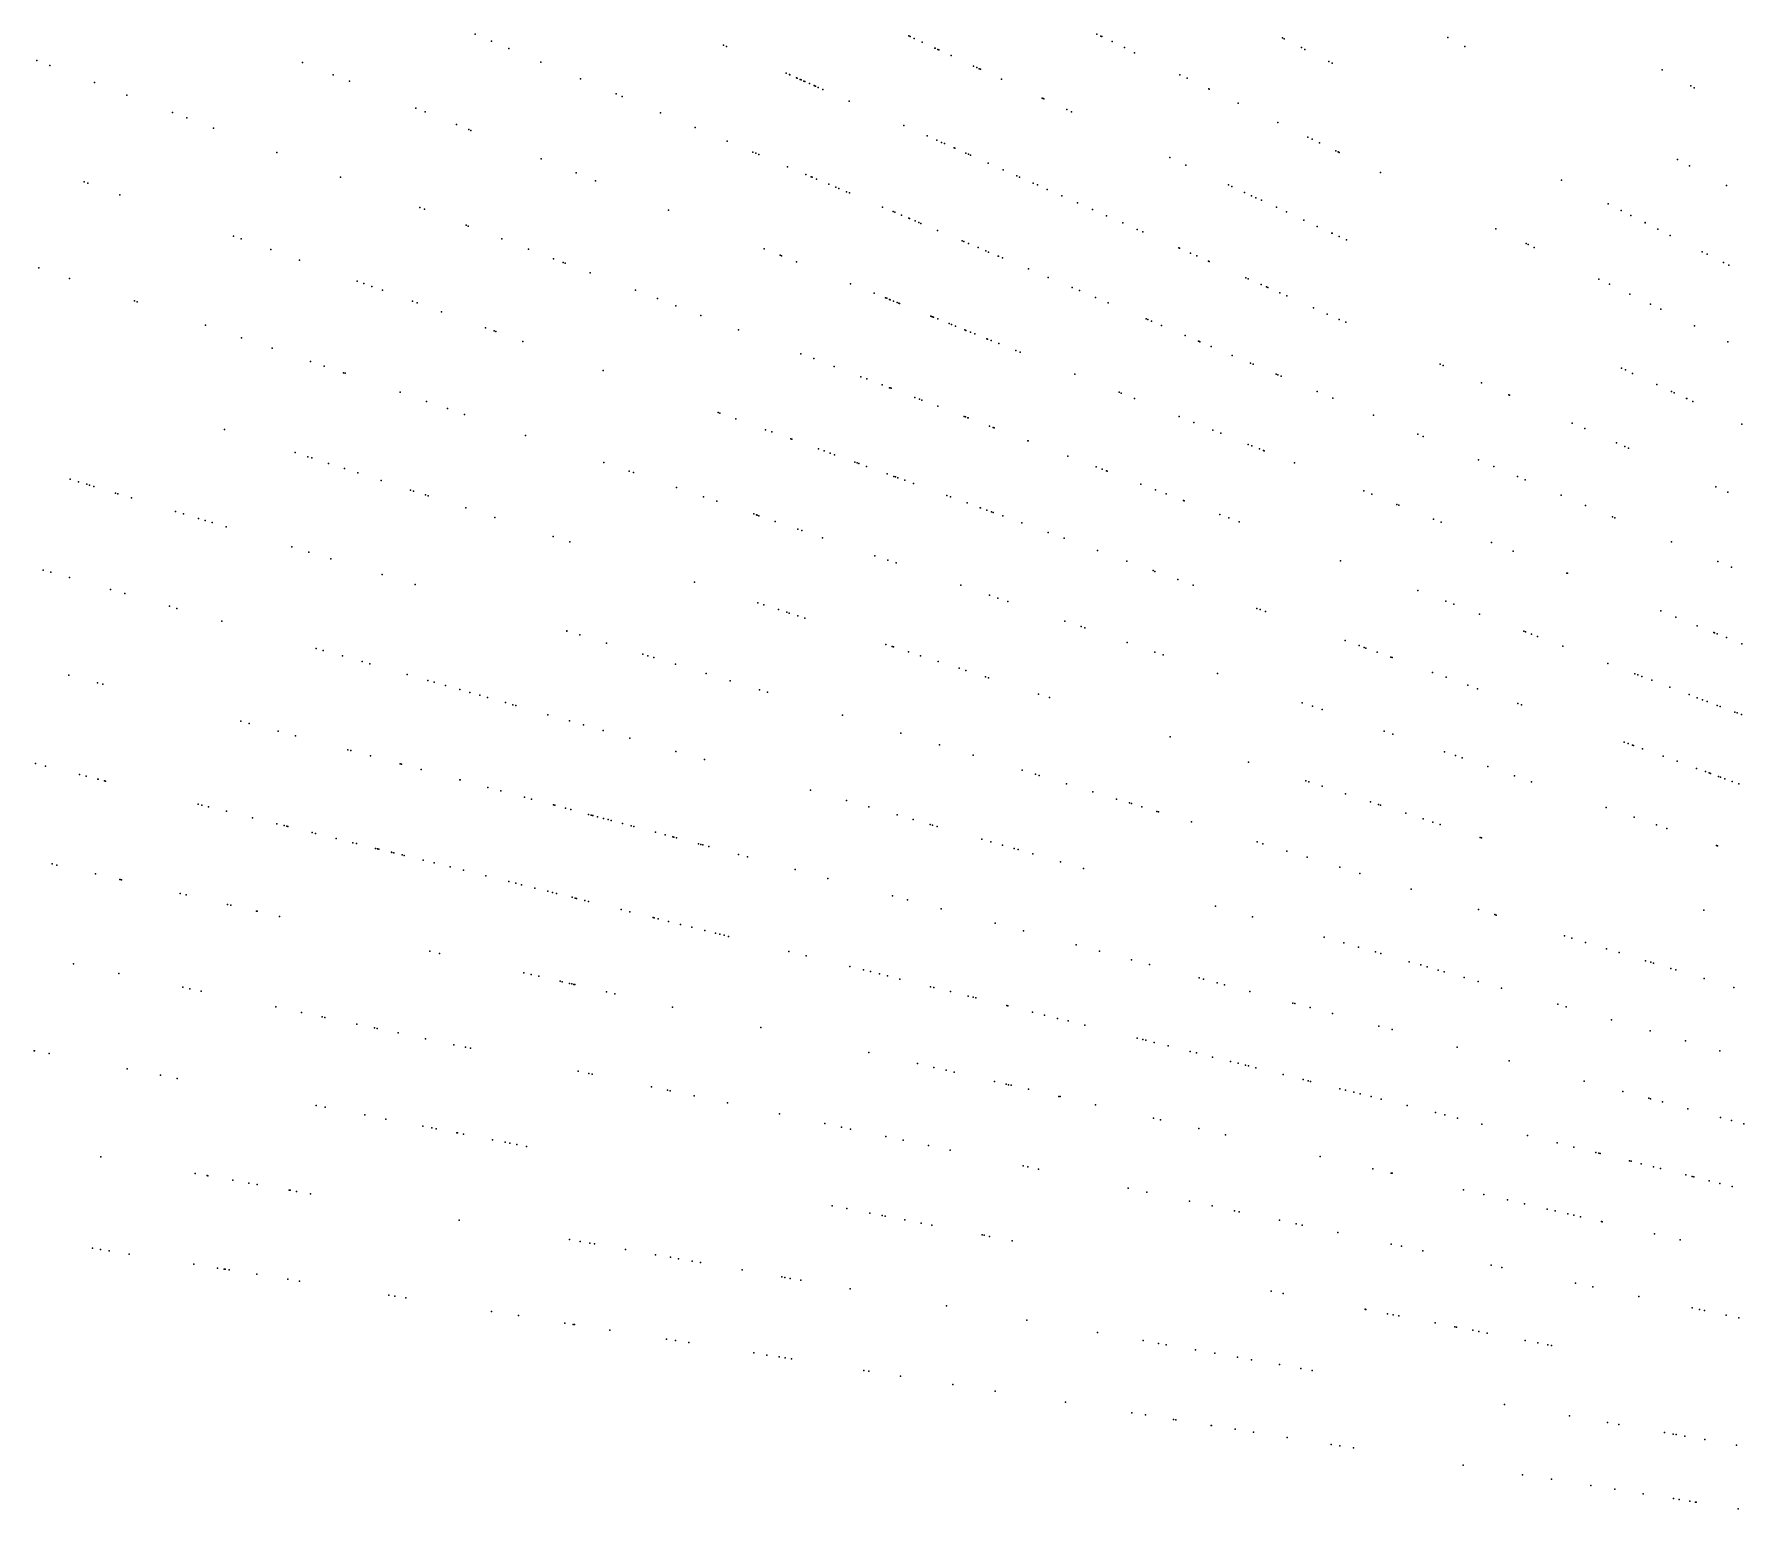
# Model space of a CAD drawing. Header units: metres. Extents: x -4327 to 4266, y -3886 to 3992.
# Drawn here: x -1641 to -1105, y 175 to 638 of the extents above; entities that cross this region are included whole.
import ezdxf

# ---------------------------------------------------------------- set-up
doc = ezdxf.new("R2010")
doc.units = ezdxf.units.M

msp = doc.modelspace()

# ---------------------------------------------------------------- linework, layer by layer
for p in [(-1502.69, 637.85, 2530.36), (-1497.63, 635.71, 2543.1), (-1492.1, 633.36, 2482.69), (-1424.81, 634.37, 2515.77), (-1423.87, 633.95, 2520.23), (-1366.75, 637.33, -86.05), (-1366.33, 637.13, 2482.89), (-1365.04, 636.53, -158.72), (-1362.53, 635.36, 2485.14), (-1358.5, 633.48, -169.54), (-1358.48, 633.47, -162.92), (-1357.57, 633.04, -165.29), (-1357.34, 632.94, -165.26), (-1357.32, 632.93, -167.74), (-1307.79, 637.85, 2490.33), (-1306.5, 637.22, 2497.24), (-1306.2, 637.08, -186.89), (-1302.99, 635.51, -187.24), (-1299.12, 633.62, 2495.65), (-1249.51, 636.66, 2480.24), (-1248.97, 636.38, 2479.16), (-1243.59, 633.64, 2484.28), (-1242.49, 633.08, 2485.26), (-1197.68, 636.82, 2493.41), (-1192.3, 633.96, 2498.42), (-1640.14, 629.59, 2495.95), (-1636.06, 628.02, 2478.23), (-1556.84, 629, 2499.65), (-1482.11, 629.12, 2486.76), (-1353.46, 631.13, -88.48), (-1346.4, 627.84, -143.45), (-1345.37, 627.35, -147.43), (-1295.9, 632.05, 2498.88), (-1235.02, 629.28, 2489.37), (-1233.92, 628.71, 2490.34), (-1622.06, 622.65, 2479.92), (-1547.25, 625.13, 2513.77), (-1542.15, 623.07, 2514.41), (-1469.63, 623.82, 2522.75), (-1405.15, 625.61, -296.81), (-1405.13, 625.6, -34.82), (-1404.17, 625.18, -66.69), (-1404.04, 625.12, -42.34), (-1401.93, 624.18, -305.69), (-1401.69, 624.07, -276.16), (-1400.78, 623.67, -280.3), (-1400.47, 623.53, -73.22), (-1399.62, 623.15, 2513.94), (-1399.36, 623.03, -82.37), (-1397.89, 622.38, -307.41), (-1344.68, 627.03, -144.91), (-1344.24, 626.83, -147.31), (-1337.66, 623.76, -139.27), (-1281.75, 625.15, 2471.59), (-1279.46, 624.03, 2476.52), (-1130.48, 626.63, 2481.28), (-1611.93, 618.76, 2516.65), (-1458.52, 619.1, 2491.62), (-1456.62, 618.3, 2509.49), (-1396.42, 621.73, -314.03), (-1396.11, 621.59, 2510.72), (-1396, 621.54, -311.33), (-1395.17, 621.17, 2524.5), (-1393.72, 620.52, -322.11), (-1385.45, 616.84, 2482.4), (-1324.86, 617.79, -152.43), (-1324.56, 617.65, -155.62), (-1324.41, 617.58, -152.38), (-1324.33, 617.55, -155.6), (-1272.6, 620.69, 2478.88), (-1272.49, 620.63, 2478.66), (-1121.46, 621.64, 2481.28), (-1120.41, 621.06, 2519.26), (-1597.59, 613.26, 2497.17), (-1593.16, 611.56, 2528.51), (-1521.28, 614.64, 2477.44), (-1518.37, 613.46, 2517.19), (-1444.58, 613.19, 2512.98), (-1317.19, 614.22, -146.75), (-1315.69, 613.52, -157.79), (-1263.42, 616.21, 2524.53), (-1584.75, 608.33, 2509.26), (-1508.58, 609.5, 2480.19), (-1504.74, 607.95, 2524.61), (-1504.05, 607.68, 2481.59), (-1433.66, 608.55, 2500.05), (-1368.28, 609.2, 2491.16), (-1360.95, 605.93, -248.04), (-1250.98, 610.14, 2509.34), (-1564.89, 600.71, 2525.02), (-1423.68, 604.32, 2516.17), (-1415.58, 600.88, -23.07), (-1414.71, 600.51, -51.57), (-1357.89, 604.57, -255.83), (-1356.43, 603.92, 2531.72), (-1355.57, 603.54, 2480.26), (-1352.51, 602.18, -90.15), (-1352.23, 602.05, -77.98), (-1348.83, 600.54, 2523.84), (-1241.58, 605.56, -250.96), (-1240.18, 604.88, -248.35), (-1237.91, 603.77, 2515.36), (-1232.85, 601.3, -239.93), (-1232.08, 600.93, 2503.52), (-1231.79, 600.78, 2490.01), (-1482.04, 598.78, 2489.52), (-1413.79, 600.12, -51.54), (-1413.73, 600.09, -36.44), (-1404.72, 596.27, 2476.59), (-1348.02, 600.18, -100.35), (-1347.39, 599.89, -83.35), (-1341.79, 597.4, -104.72), (-1337.15, 595.34, 2530.41), (-1284.86, 599.14, 2516.95), (-1279.82, 596.79, 2526.38), (-1125.68, 598.53, 2507.22), (-1121.94, 596.55, 2512.45), (-1121.93, 596.54, 2515.82), (-1625.3, 591.56, 2535.8), (-1624.15, 591.14, 2539.96), (-1544.91, 593.03, 2481), (-1471.07, 594.35, 2522.22), (-1464.94, 591.88, 2493.58), (-1399.03, 593.85, -251.35), (-1397.29, 593.12, 2499.99), (-1397, 592.99, -239.95), (-1395.64, 592.42, -214.35), (-1391.81, 590.79, -220.49), (-1389.59, 589.85, 2489.27), (-1332.79, 593.4, -136.06), (-1331.95, 593.02, -148.02), (-1327.7, 591.13, -109.99), (-1326.39, 590.55, -141), (-1266.42, 590.54, 2525.73), (-1265.41, 590.07, 2504.33), (-1218.83, 594.46, 2508.98), (-1162.05, 592.09, 2503.68), (-1110.28, 590.35, 2513.5), (-1614.13, 587.5, 2527.26), (-1388.63, 589.44, -265.57), (-1386.24, 588.43, -254.12), (-1385.34, 588.04, 2521.81), (-1323.32, 589.18, 2507.4), (-1318.68, 587.11, -142.57), (-1313.84, 584.96, 2489.43), (-1261.47, 588.23, 2506.18), (-1259.21, 587.18, 2508.13), (-1257.86, 586.55, 2508.67), (-1256.12, 585.74, 2489.15), (-1147.42, 584.64, 2515.53), (-1520.05, 583.49, 2490.8), (-1518.61, 582.94, 2518.33), (-1442.05, 582.63, 2508.76), (-1374.96, 583.63, -205.36), (-1371.61, 582.21, 2528.04), (-1371.1, 582, 2489.7), (-1368.98, 581.1, -201.16), (-1366.68, 580.12, -61.98), (-1366.54, 580.06, -59.54), (-1364.77, 579.31, -83.78), (-1309.09, 582.85, -149.43), (-1304.7, 580.89, 2500.37), (-1251.44, 583.56, 2512.01), (-1248.32, 582.1, 2489.64), (-1242.85, 579.55, 2491.54), (-1143.36, 582.57, 2503.26), (-1140.3, 581.01, 2493.22), (-1578.44, 574.5, 2509.46), (-1576.11, 573.66, 2508.71), (-1505.51, 577.91, 2511.61), (-1504.88, 577.67, 2510.56), (-1363.6, 578.82, -280.83), (-1362.89, 578.51, -284.87), (-1357.7, 576.31, -98.69), (-1299.62, 578.63, -156.98), (-1295.09, 576.61, 2491.4), (-1293.37, 575.85, 2478.66), (-1238.61, 577.57, 2492.69), (-1234.08, 575.46, 2490.01), (-1233.93, 575.39, 2492.95), (-1231.76, 574.38, 2488.56), (-1182.64, 576.81, 2512.56), (-1135.84, 578.74, 2510.37), (-1135.75, 578.69, 2506.78), (-1131.8, 576.68, 2525.27), (-1127.92, 574.7, 2513.19), (-1566.78, 570.26, 2502.71), (-1494.39, 573.64, 2517.15), (-1486.02, 570.43, 2500.04), (-1412.04, 570.5, 2517.44), (-1407.05, 568.48, 2530.31), (-1406.59, 568.3, 2477.12), (-1349.99, 573.04, 2529.03), (-1349.41, 572.79, -307), (-1348, 572.19, 2484.54), (-1344.98, 570.91, -119.4), (-1342.56, 569.88, -120.79), (-1341.69, 569.51, -75.19), (-1282.02, 570.79, 2485.14), (-1281.85, 570.71, -214.79), (-1278.38, 569.17, 2522.9), (-1229.43, 573.29, 2496.79), (-1173.08, 572.15, 2515.57), (-1172.46, 571.85, 2517.61), (-1170.63, 570.95, 2496.98), (-1117.91, 569.6, 2480.77), (-1116.4, 568.83, 2484.15), (-1639.51, 564.53, 2495.16), (-1557.8, 566.99, 2518.03), (-1478.11, 567.39, 2526.09), (-1475.15, 566.26, 2496.76), (-1474.51, 566.01, 2498.68), (-1466.62, 562.98, 2503.41), (-1401.95, 566.42, 2536.81), (-1338.7, 568.24, -92.53), (-1338.55, 568.18, -109.26), (-1337.36, 567.68, 2495.95), (-1329.15, 564.19, -137.84), (-1276.36, 568.27, -222.46), (-1272.71, 566.65, 2502.04), (-1272.54, 566.57, -208.57), (-1111.27, 566.22, 2486.21), (-1109.56, 565.35, 2485.77), (-1629.88, 561.21, 2524.33), (-1539.69, 560.4, 2530.62), (-1537.61, 559.64, 2479.5), (-1537.61, 559.64, 2479.5), (-1535.08, 558.72, 2484.26), (-1384.96, 559.56, -7.74), (-1322.98, 561.57, 2513.04), (-1315.53, 558.41, 2514.78), (-1261, 561.43, -183.64), (-1260.31, 561.13, 2519.53), (-1256.17, 559.28, -159.33), (-1254.56, 558.57, -175.85), (-1254.14, 558.38, 2500.71), (-1150.33, 561.05, 2483.34), (-1146.97, 559.42, 2482.74), (-1609.52, 554.2, 2504.51), (-1608.73, 553.93, 2503.27), (-1531.8, 557.53, 2508.65), (-1522.36, 554.09, 2535.35), (-1520.85, 553.54, 2517.67), (-1452.44, 557.54, 2512.58), (-1445.57, 554.9, 2479.48), (-1439.75, 552.67, 2493.65), (-1377.62, 556.6, 2492.78), (-1374.03, 555.15, -48.92), (-1373.65, 554.99, -25.46), (-1372.79, 554.64, 2521.42), (-1372.57, 554.56, -43.21), (-1371.52, 554.13, 2522.23), (-1370.4, 553.68, 2498.28), (-1369.87, 553.46, -119.12), (-1369.65, 553.37, -128.02), (-1313.22, 557.43, -101.71), (-1308.2, 555.3, 2475.57), (-1304.22, 553.61, -126.68), (-1250.35, 556.69, -146.5), (-1250.33, 556.68, 2499.57), (-1248.19, 555.73, 2514.8), (-1140.58, 556.3, 2488.9), (-1134.14, 553.16, 2471.51), (-1513.25, 550.78, 2481.23), (-1431.89, 549.65, 2516.72), (-1359.79, 549.39, 2532.21), (-1359.64, 549.33, -56.41), (-1359.33, 549.21, -139.96), (-1359.01, 549.08, -138.31), (-1357.61, 548.51, -85.95), (-1354.07, 547.08, -149.07), (-1292.24, 548.52, 2486.01), (-1291.74, 548.31, -179.69), (-1290.59, 547.82, 2501.94), (-1239.84, 552.01, -173.78), (-1235.47, 550.07, -165.68), (-1231.72, 548.4, 2497.84), (-1229.66, 547.48, 2506.72), (-1130.88, 551.57, 2528.77), (-1587.23, 546.53, 2499.03), (-1575.93, 542.64, 2484.16), (-1499.49, 545.77, 2491.26), (-1496.71, 544.76, 2507.68), (-1496.17, 544.56, 2491.74), (-1420.09, 545.12, 2489.87), (-1353.32, 546.78, -103.27), (-1352.04, 546.26, -162.52), (-1349.14, 545.09, -69.5), (-1348.8, 544.95, -101.33), (-1347.36, 544.37, 2509.06), (-1346.02, 543.83, -173.03), (-1342.27, 542.31, -185.37), (-1341.99, 542.2, -179.72), (-1340.92, 541.77, -157.19), (-1287.46, 546.49, -128.13), (-1280.02, 543.34, 2481.44), (-1275.89, 541.58, -168.27), (-1120.3, 546.4, 2522.33), (-1566.36, 539.34, 2471.99), (-1487.74, 541.49, 2510.76), (-1400.56, 537.62, 2510.69), (-1338.47, 540.78, -200.88), (-1333.17, 538.63, -198.48), (-1331.76, 538.07, 2517.87), (-1275.6, 541.46, 2511.28), (-1275.44, 541.39, -148.31), (-1271.88, 539.88, 2497.51), (-1265.34, 537.1, 2526.79), (-1109.9, 541.33, 2526.62), (-1554.31, 535.19, 2476.28), (-1550.09, 533.74, 2504.97), (-1544.01, 531.65, 2534.19), (-1543.49, 531.47, 2509.23), (-1462.59, 532.34, 2504.51), (-1396.54, 536.08, 2484.99), (-1390.08, 533.6, -8.53), (-1314.64, 531.15, 2482.35), (-1259.61, 534.67, -180.53), (-1258.7, 534.29, -180.4), (-1251.5, 531.23, -156.03), (-1250.98, 531.01, -137.97), (-1200.1, 534.32, 2475.54), (-1199.12, 533.88, 2480.06), (-1143.2, 533.08, 2521.33), (-1141.99, 532.52, 2501.58), (-1139.73, 531.46, 2527.43), (-1526.24, 525.53, 2493.05), (-1381.72, 530.39, -46.43), (-1379.92, 529.7, -21.37), (-1375.06, 527.84, 2495.8), (-1375.03, 527.82, 2533.48), (-1372.72, 526.94, -57.37), (-1372.6, 526.89, -26.87), (-1372.27, 526.77, -68.6), (-1300.78, 525.55, -76.21), (-1249.94, 530.57, 2496.05), (-1238.65, 525.78, 2519.13), (-1187.1, 528.53, 2514.59), (-1132.15, 527.93, 2520.97), (-1127.55, 525.79, 2517.63), (-1127.55, 525.79, 2517.63), (-1517.94, 522.67, 2524.53), (-1511.36, 520.4, 2483.57), (-1364.84, 523.91, 2530.56), (-1363.41, 523.36, -31.47), (-1362.66, 523.08, -33.84), (-1357.64, 521.15, -81.38), (-1300.1, 525.28, 2495.83), (-1295.91, 523.58, 2506.95), (-1233.75, 523.69, 2492.78), (-1178.53, 524.71, 2519.98), (-1178.38, 524.65, 2492.79), (-1126.71, 525.39, 2519.2), (-1122.84, 523.59, 2507.09), (-1122.72, 523.53, 2524.15), (-1120.81, 522.64, 2492.3), (-1506.04, 518.57, 2501.72), (-1426.49, 519.2, 2518.65), (-1425.96, 519.01, 2514.61), (-1421, 517.2, 2515.16), (-1349.37, 517.97, -87.22), (-1348.97, 517.82, -126.81), (-1348.17, 517.51, -148.99), (-1348.1, 517.49, -137.06), (-1341.45, 514.93, -86.7), (-1281.89, 517.92, -90.24), (-1277.36, 516.09, 2506.31), (-1221.02, 518.29, 2512.89), (-1158.68, 515.88, 2487.57), (-1105.45, 515.48, 2485.33), (-1581.33, 513.8, 2510.59), (-1486.88, 511.97, 2505.95), (-1411.62, 513.79, -29.09), (-1409.68, 513.08, -32.32), (-1403.66, 510.89, -5.3), (-1403.37, 510.78, 2524.31), (-1340.25, 514.47, -91.34), (-1339.92, 514.35, 2506.4), (-1329.38, 510.3, 2499.32), (-1329.27, 510.26, 2499.1), (-1271.37, 513.67, -105.28), (-1268.87, 512.66, 2522.14), (-1207.1, 512.38, 2514.05), (-1205.46, 511.69, 2474.32), (-1154.75, 514.13, 2485.83), (-1144.74, 509.67, 2528.81), (-1559.14, 506.59, 2541.07), (-1555.13, 505.29, 2513.42), (-1553.94, 504.91, 2517.51), (-1395, 507.74, 2490.64), (-1393.29, 507.12, 2493.76), (-1391.36, 506.41, 2534.15), (-1390, 505.92, -39.95), (-1316.88, 505.5, 2504.32), (-1260.26, 509.18, -135.74), (-1259.09, 508.71, 2528.97), (-1256.72, 507.75, -111.51), (-1255.46, 507.24, -127.03), (-1255.31, 507.18, 2537.96), (-1188.06, 504.3, 2487.61), (-1142.22, 508.55, 2512.88), (-1141.04, 508.02, 2479.7), (-1548.74, 503.22, 2515.09), (-1543.69, 501.57, 2483.06), (-1539.5, 500.21, 2542.42), (-1462.31, 503.51, 2519.14), (-1454.38, 500.78, 2481.13), (-1453.1, 500.34, 2506.34), (-1383.66, 503.61, 2482.69), (-1382.93, 503.34, 2515.64), (-1382.37, 503.14, 2540), (-1379.98, 502.27, -65.32), (-1373.48, 499.91, -42.66), (-1371.41, 499.15, -41), (-1370.93, 498.98, -62.5), (-1370.16, 498.7, -51.32), (-1307.95, 502.08, 2477.85), (-1306.1, 501.36, 2509.36), (-1304.73, 500.84, 2484.39), (-1304.51, 500.75, 2483.95), (-1245.81, 503.34, 2508.85), (-1183.21, 502.24, 2507.49), (-1175.86, 499.12, 2491.91), (-1629.67, 498.24, 2524.99), (-1627.05, 497.44, 2451.13), (-1624.5, 496.66, 2508.12), (-1623.68, 496.41, 2495.11), (-1622.32, 495.99, 2449.69), (-1615.53, 493.92, 2459.45), (-1614.8, 493.69, 2513.76), (-1532.22, 497.85, 2530.4), (-1523.03, 494.86, 2494.15), (-1521.99, 494.53, 2495.44), (-1518.24, 493.3, 2498.27), (-1439.54, 495.67, 2513.62), (-1368.01, 497.91, 2491.62), (-1365.19, 496.89, -36.06), (-1293.92, 496.69, 2489.15), (-1289.34, 494.93, 2518.99), (-1285.98, 493.64, -74.83), (-1224.07, 494.56, 2494.42), (-1221.56, 493.54, 2509.13), (-1173.44, 498.09, 2513.74), (-1162.09, 493.28, 2516.6), (-1113.65, 495.83, 2487.34), (-1109.89, 494.15, 2492.69), (-1610.47, 492.37, 2489.38), (-1596.69, 488.16, 2439.31), (-1517.45, 493.05, 2499.98), (-1505.65, 489.22, 2516.72), (-1431.09, 492.76, 2498.86), (-1426.93, 491.33, 2491.59), (-1354.76, 493.09, 2505), (-1353.69, 492.7, 2496.71), (-1348.45, 490.79, -96.81), (-1344.31, 489.29, -51.13), (-1344.2, 489.25, 2482.33), (-1342.2, 488.52, -98.71), (-1340.76, 488, 2501.15), (-1280.55, 491.56, 2495.36), (-1280.34, 491.48, -91.77), (-1213.63, 490.34, 2486.24), (-1213.02, 490.09, 2524.94), (-1154.49, 490.05, 2489.97), (-1594.13, 487.38, 2481.59), (-1589.48, 485.95, 2486.06), (-1587.36, 485.31, 2497.45), (-1585.19, 484.64, 2488.15), (-1580.77, 483.29, 2490.02), (-1496.57, 486.27, 2498.51), (-1415.33, 487.34, -51.05), (-1414.47, 487.04, 2503.61), (-1414.3, 486.98, -53.46), (-1414.22, 486.95, -55.91), (-1413.77, 486.8, 2530.51), (-1408.59, 485.02, -81.74), (-1401.51, 482.58, 2552.88), (-1340.24, 487.81, 2519.29), (-1337.22, 486.71, -58.63), (-1331.22, 484.53, 2486.5), (-1269.2, 487.2, -86.5), (-1266.38, 486.12, 2529.49), (-1263.11, 484.86, 2503.26), (-1202.12, 485.69, 2498.93), (-1199.78, 484.74, 2480.8), (-1146.04, 486.47, 2495.41), (-1145.28, 486.14, 2528.18), (-1478.23, 480.31, 2504.08), (-1473, 478.61, 2492.19), (-1400.3, 482.16, 2522.07), (-1393.73, 479.9, -76.04), (-1322.99, 481.53, 2477.4), (-1317.99, 479.71, 2496.48), (-1183.98, 478.36, 2501.13), (-1127.53, 478.61, 2485.57), (-1560.19, 477, 2507.76), (-1554.91, 475.38, 2478.52), (-1548.01, 473.27, 2515.11), (-1377.35, 474.26, 2496.3), (-1373.29, 472.86, 2507.76), (-1370.69, 471.97, 2528.39), (-1307.49, 475.89, 2486.12), (-1298.34, 472.56, -71.28), (-1231.29, 472.65, 2498.52), (-1177.24, 475.64, 2490.24), (-1112.98, 472.43, 2491.07), (-1638.2, 469.75, 2469.54), (-1635.75, 469.04, 2423.19), (-1629.96, 467.38, 2437.16), (-1531.83, 468.33, 2491.8), (-1290.13, 469.57, -70.83), (-1289.51, 469.34, 2532.34), (-1282.4, 466.75, 2521.65), (-1160.36, 468.82, 2487.97), (-1160.2, 468.75, 2514.9), (-1108.76, 470.64, 2481.63), (-1617.09, 463.69, 2426.37), (-1612.54, 462.39, 2430.86), (-1521.55, 465.18, 2498.98), (-1433.91, 465.91, 2529.5), (-1350.41, 464.98, 2478.43), (-1341.43, 461.89, 2509.19), (-1277.51, 464.98, 2521.9), (-1207.12, 463.37, 2482.17), (-1598.59, 458.39, 2481.54), (-1596.28, 457.73, 2426.11), (-1414.05, 459.45, 2535.17), (-1412.22, 458.86, -92.04), (-1412.17, 458.84, -88.79), (-1407.55, 457.34, 2523.53), (-1404.95, 456.5, 2541.05), (-1404.23, 456.26, -76.98), (-1404.22, 456.26, -81.82), (-1338.77, 460.97, 2501.02), (-1335.61, 459.89, 2476.17), (-1257.61, 457.73, 2505.46), (-1256.55, 457.35, 2506.63), (-1254.86, 456.73, 2509.86), (-1198.31, 459.99, 2503.93), (-1195.84, 459.04, 2519.03), (-1195.84, 459.04, 2519.03), (-1187.72, 455.92, 2522.32), (-1130.92, 456.92, 2485.33), (-1582.15, 453.67, 2421.6), (-1473.99, 450.64, 2510.62), (-1473.96, 450.63, 2529.1), (-1401.49, 455.37, 2506.39), (-1399.33, 454.67, 2527.71), (-1317.74, 453.73, 2499.75), (-1312.7, 452, 2512.71), (-1311.52, 451.59, 2513.69), (-1173.82, 450.59, 2526.98), (-1173.3, 450.39, 2498.47), (-1126.22, 455.02, -166.32), (-1119.48, 452.3, -171.37), (-1552.56, 445.19, 2485.59), (-1469.93, 449.4, 2512.92), (-1461.49, 446.82, 2520.06), (-1373.88, 446.4, 2509.98), (-1371.94, 445.77, 2493.84), (-1371.48, 445.62, 2496.14), (-1298.2, 447.01, 2520.56), (-1229.83, 447.62, 2502.42), (-1225.51, 446.05, 2477.17), (-1223.96, 445.48, 2480.58), (-1223.34, 445.26, 2522.63), (-1171.39, 449.66, 2497.81), (-1169.53, 448.94, 2476.98), (-1161.57, 445.89, 2497.21), (-1114.29, 450.2, -181.96), (-1114.06, 450.11, -185.27), (-1113.2, 449.76, -191.17), (-1110.31, 448.6, 2477.52), (-1105.45, 446.63, 2501.39), (-1550.34, 444.55, 2487.98), (-1544.31, 442.82, 2443.11), (-1538.19, 441.07, 2495.23), (-1535.71, 440.36, 2497.19), (-1450.1, 443.34, 2515.86), (-1448.54, 442.86, 2525.6), (-1446.67, 442.29, 2497.58), (-1439.86, 440.21, 2491.95), (-1366.76, 444.09, 2496.98), (-1363.01, 442.87, 2531.47), (-1357.5, 441.08, 2521.25), (-1289.54, 444.02, 2500.49), (-1286.96, 443.14, 2501.98), (-1219.81, 443.97, 2472.17), (-1215.59, 442.44, 2510.01), (-1215.14, 442.27, 2529.37), (-1147.53, 440.49, 2514.94), (-1630.12, 436.79, 2436.95), (-1621.12, 434.38, 2443.37), (-1524.01, 437, 2490.12), (-1517.51, 435.14, 2515.69), (-1515.53, 434.57, 2494.24), (-1430.26, 437.28, 2496.83), (-1422.7, 434.96, 2539.86), (-1350.95, 438.95, 2483.75), (-1348.84, 438.26, 2483), (-1342.63, 436.25, 2490.46), (-1341.69, 435.94, 2491.88), (-1269.96, 437.28, 2498.06), (-1202.44, 437.65, 2479.53), (-1198.18, 436.1, 2521.15), (-1139.03, 437.23, 2486), (-1138.09, 436.87, -94.94), (-1136.86, 436.4, -98.85), (-1133.69, 435.18, -100.57), (-1619.45, 433.93, 2475.42), (-1511.98, 433.55, 2509.56), (-1507.48, 432.26, 2472.03), (-1504.42, 431.38, 2500.04), (-1501.26, 430.48, 2473.75), (-1498.79, 429.77, 2502.81), (-1413.54, 432.16, 2545.74), (-1411.05, 431.4, 2487.85), (-1326.09, 430.87, 2491.36), (-1322.59, 429.74, 2487.97), (-1191.42, 433.64, 2496.77), (-1188.33, 432.52, 2486.94), (-1128.02, 433.01, -104.05), (-1122.04, 430.71, 2493.46), (-1119.46, 429.72, -119.09), (-1117.81, 429.09, -128.82), (-1493.2, 428.17, 2502.6), (-1490.91, 427.51, 2507.9), (-1489.96, 427.24, 2482.02), (-1479.87, 424.34, 2507.64), (-1387.54, 424.21, 2511.51), (-1243.37, 428.13, 2514.39), (-1240.16, 427.02, 2474.93), (-1237.1, 425.97, 2518.41), (-1175.75, 427.94, 2500.98), (-1174.54, 427.5, 2481.48), (-1116.35, 428.53, 2473.92), (-1113.17, 427.31, -139.48), (-1112.29, 426.97, -145.3), (-1107.66, 425.19, -146.67), (-1106.97, 424.93, -146.57), (-1105.59, 424.4, -154.27), (-1576.14, 422.32, 2443.51), (-1573.6, 421.64, 2483.33), (-1564.53, 419.22, 2451.49), (-1473.13, 422.41, 2484.06), (-1468.72, 421.15, 2485.71), (-1462.58, 419.39, 2490.51), (-1369.2, 418.61, 2497.16), (-1217.62, 419.26, 2512.16), (-1214.88, 418.32, 2489.75), (-1559.03, 417.74, 2448.66), (-1542.65, 413.35, 2428.7), (-1541.69, 413.1, 2444.59), (-1454.17, 416.98, 2497.58), (-1439.74, 412.84, 2531.63), (-1357.11, 414.91, 2484.52), (-1284.77, 417.45, 2525.67), (-1142.33, 415.77, -100.01), (-1141.14, 415.34, -93.91), (-1139.78, 414.85, -102.45), (-1139.44, 414.72, -97.76), (-1136.65, 413.71, -106.16), (-1640.53, 409.03, 2455.75), (-1637.42, 408.25, 2477.04), (-1535.51, 411.44, 2449.35), (-1526.2, 408.94, 2425.8), (-1525.76, 408.83, 2422.21), (-1430.8, 410.28, 2537.97), (-1346.5, 411.67, 2487.09), (-1260.22, 409.47, 2510.23), (-1198.77, 412.77, 2476.59), (-1195.26, 411.56, 2499.51), (-1193.13, 410.83, 2495.05), (-1185.18, 408.09, 2540.05), (-1130.11, 411.33, -121.43), (-1125.79, 409.75, -119.65), (-1119.71, 407.54, 2506.98), (-1626.77, 405.6, 2475.42), (-1624.64, 405.07, 2449.09), (-1621.08, 404.18, 2460.97), (-1620.9, 404.13, 2432.04), (-1618.91, 403.64, 2451.91), (-1618.64, 403.57, 2451.5), (-1519.59, 407.17, -384.5), (-1507.54, 403.94, 2466.13), (-1507.45, 403.92, 2419.02), (-1331.13, 406.97, 2535.55), (-1326.97, 405.7, 2521.11), (-1325.83, 405.35, 2509.21), (-1317.24, 402.72, 2528.68), (-1242.17, 403.61, 2520.72), (-1241.29, 403.32, 2518.95), (-1176.72, 405.18, 2528.85), (-1171.47, 403.37, 2486.69), (-1116.89, 406.52, -99.74), (-1115.77, 406.11, -104.86), (-1115.32, 405.94, -107.43), (-1112.84, 405.04, -103.28), (-1112.21, 404.81, 2497.21), (-1112.21, 404.81, 2497.21), (-1110.83, 404.31, -112.85), (-1108.51, 403.46, -124.96), (-1106.47, 402.72, -124.08), (-1498.71, 401.58, 2469.53), (-1494.67, 400.5, 2496.01), (-1487.21, 398.5, 2465.48), (-1485.02, 397.91, 2488.96), (-1397.59, 400.75, 2488.39), (-1386.3, 397.51, 2493.19), (-1309.01, 400.2, 2519.42), (-1301.57, 397.93, 2498.6), (-1237.05, 401.94, 2523.79), (-1229.74, 399.57, 2485.54), (-1221.93, 397.03, 2503), (-1589.53, 396.31, 2430.15), (-1588.47, 396.05, 2448.65), (-1586.33, 395.52, 2454.03), (-1580.72, 394.12, 2416.67), (-1572.52, 392.07, 2461.66), (-1478.17, 396.07, 2501.83), (-1477.77, 395.97, -454.54), (-1474.35, 395.05, -468.02), (-1472.73, 394.62, -442.15), (-1467.16, 393.12, -435.99), (-1466.35, 392.91, -420.55), (-1466.35, 392.91, -460.05), (-1465.94, 392.8, -391.17), (-1465.93, 392.79, -424.89), (-1465.76, 392.75, -445.45), (-1464.36, 392.37, -392.51), (-1462.45, 391.86, 2521.34), (-1461.01, 391.48, -460.18), (-1379.26, 395.5, 2537.7), (-1370.38, 392.95, 2473.89), (-1365.35, 391.51, 2499.35), (-1297.47, 396.68, 2523.38), (-1296.91, 396.51, 2496.13), (-1293.62, 395.5, 2496.29), (-1288.91, 394.06, 2510.03), (-1288.41, 393.91, 2499.23), (-1219.37, 396.2, 2528.23), (-1218.75, 396, 2523.52), (-1210.88, 393.44, 2487.05), (-1205.4, 391.66, 2489.15), (-1148.07, 395.31, 2494.7), (-1139.26, 392.28, 2485.88), (-1564.91, 390.18, 2490.96), (-1562.57, 389.59, 2463.6), (-1561.79, 389.4, 2450.67), (-1561.49, 389.32, 2485.5), (-1553.84, 387.42, 2432.42), (-1552.81, 387.16, 2442.39), (-1460.05, 391.22, -484.31), (-1456.54, 390.28, 2542.46), (-1453.76, 389.53, 2528.18), (-1452.92, 389.31, -377.21), (-1446.13, 387.49, 2518.04), (-1443.12, 386.68, -404.26), (-1440.68, 386.03, -409.69), (-1360.01, 389.98, 2518.28), (-1359.27, 389.77, 2478.78), (-1357.84, 389.35, 2520.69), (-1278.09, 390.75, 2515.22), (-1202.38, 390.68, 2489.64), (-1200.1, 389.94, 2474.87), (-1132.23, 389.86, 2505.27), (-1128.95, 388.73, 2487.54), (-1546.29, 385.53, 2423.48), (-1541.02, 384.22, -480.36), (-1539.93, 383.95, -507.55), (-1533.92, 382.45, -505.57), (-1533.28, 382.29, 2428.97), (-1532.95, 382.21, -475.02), (-1528.95, 381.21, 2425.01), (-1528.83, 381.18, 2468.79), (-1528.21, 381.03, -495.18), (-1440.4, 385.95, -421), (-1439.56, 385.73, 2534.84), (-1432.69, 383.89, -375.4), (-1431.9, 383.68, -378.64), (-1431.32, 383.52, 2501.56), (-1429.47, 383.02, 2532.85), (-1343.86, 385.35, 2510.77), (-1341.04, 384.54, 2489.51), (-1337.36, 383.48, 2492.22), (-1333.71, 382.43, 2514.34), (-1332.38, 382.05, 2492.53), (-1327.85, 380.75, 2496.86), (-1257.49, 384.45, 2484.48), (-1255.65, 383.89, 2477.58), (-1248.13, 381.59, 2512.2), (-1187.52, 385.85, 2495.84), (-1187.07, 385.7, 2498.31), (-1113.43, 383.38, 2495.07), (-1113.12, 383.28, 2466.44), (-1635.38, 377.56, 2478.11), (-1633.94, 377.22, 2452.81), (-1525.63, 380.38, -495.28), (-1525.01, 380.23, 2447.87), (-1525, 380.23, 2430.33), (-1519, 378.73, 2479.67), (-1515.56, 377.87, -495.76), (-1510.53, 376.62, 2433.38), (-1506.35, 375.58, 2476.94), (-1420.15, 380.53, 2506.92), (-1417.34, 379.78, 2501.96), (-1402.4, 375.77, 2497.39), (-1319.18, 378.27, 2499.83), (-1311.88, 376.18, 2505.41), (-1241.82, 379.66, 2482.93), (-1231.51, 376.51, 2508.79), (-1621.73, 374.41, 2445.92), (-1614.12, 372.65, 2431.58), (-1614.06, 372.64, 2451.56), (-1613.65, 372.54, 2465.41), (-1499.31, 373.82, 2453.45), (-1492.12, 372.03, 2489.6), (-1489.99, 371.5, 2470.96), (-1488.21, 371.05, 2504.41), (-1484.01, 370.01, 2455.07), (-1392.1, 373.01, 2500.96), (-1225.3, 374.61, 2502.85), (-1595.2, 368.28, 2460.33), (-1593.35, 367.85, 2431.52), (-1580.4, 364.86, 2440.4), (-1579.29, 364.61, 2412.9), (-1479.94, 368.99, 2484.41), (-1478.48, 368.63, 2500.28), (-1477.22, 368.31, 2498.14), (-1472.31, 367.09, 2444.61), (-1471.29, 366.83, 2534.54), (-1470.93, 366.74, 2457.25), (-1468.36, 366.1, 2513.91), (-1467.15, 365.8, 2444.96), (-1371.82, 367.58, 2480.15), (-1367.13, 366.32, 2512.81), (-1209.22, 369.7, 2500.18), (-1571.25, 362.75, 2420.53), (-1571.09, 362.71, 2487.35), (-1564.07, 361.09, 2443.99), (-1456.88, 363.24, 2563.38), (-1454.21, 362.57, 2495.84), (-1446.85, 360.74, 2507.94), (-1446.6, 360.68, 2520.01), (-1445.31, 360.36, 2527.18), (-1442.09, 359.55, 2505.91), (-1356.56, 363.49, 2515.8), (-1270.5, 364.31, 2520.48), (-1258.93, 360.99, 2527.6), (-1188.03, 363.22, 2524.37), (-1182.92, 361.65, 2516.97), (-1182.5, 361.53, 2523.03), (-1117.38, 363.06, 2499.94), (-1438.29, 358.61, 2502.42), (-1434.78, 357.73, 2502.53), (-1430.68, 356.71, 2526.75), (-1427.35, 355.88, 2514.57), (-1425.94, 355.53, 2534.22), (-1424.65, 355.2, 2494.17), (-1423.21, 354.85, 2510.4), (-1339.64, 358.96, 2497.22), (-1330.77, 356.58, 2503.15), (-1236.42, 354.54, 2489.05), (-1161.06, 354.97, 2494.47), (-1158.82, 354.29, 2500.06), (-1516.96, 350.22, 2427.68), (-1513.84, 349.5, 2478.85), (-1404.33, 350.14, 2517.92), (-1398.88, 348.78, 2517.68), (-1314.21, 352.14, 2523.88), (-1306.94, 350.19, 2533.03), (-1230.32, 352.79, 2517.03), (-1225.66, 351.45, 2524.53), (-1220.39, 349.94, 2523.93), (-1218.64, 349.44, 2479.73), (-1154.49, 352.96, 2501.14), (-1147.97, 350.97, 2504.42), (-1143.98, 349.75, 2499.21), (-1628.67, 346.18, 2464.2), (-1614.43, 343.16, 2442.65), (-1487.47, 343.41, 2474.48), (-1385.21, 345.37, 2480.51), (-1380.96, 344.31, 2523.58), (-1378.77, 343.77, 2503.6), (-1296.92, 347.51, 2523.54), (-1291.25, 345.99, 2512.5), (-1209.77, 346.9, 2508.78), (-1206.18, 345.87, 2528.8), (-1204.17, 345.29, 2497.16), (-1200.7, 344.29, 2510.42), (-1198.8, 343.75, 2537.61), (-1135.69, 347.21, 2509.15), (-1134, 346.7, 2487.85), (-1133.14, 346.44, 2475.53), (-1127.77, 344.79, 2477.66), (-1126.2, 344.32, 2491.72), (-1594.37, 338.89, 2461.19), (-1592.18, 338.43, 2466.56), (-1485.13, 342.87, 2473.61), (-1482.76, 342.32, 2475.7), (-1476.02, 340.77, 2525.81), (-1475.38, 340.62, 2487.65), (-1473.09, 340.09, 2527.03), (-1472.34, 339.92, 2482.53), (-1471.79, 339.79, 2490.77), (-1471.41, 339.7, 2490.13), (-1375.89, 343.05, 2501.55), (-1373.41, 342.43, 2538.83), (-1369.53, 341.46, 2518.73), (-1359.91, 339.06, 2517.11), (-1358.91, 338.81, 2508.81), (-1275.66, 341.81, 2518.49), (-1274.27, 341.44, 2509.08), (-1269.99, 340.29, 2500.67), (-1267.69, 339.68, 2522.8), (-1192.51, 341.95, 2500.13), (-1188.15, 340.7, 2501.26), (-1180.86, 338.61, 2510.01), (-1117.32, 341.6, 2482.56), (-1108.04, 338.76, 2486.54), (-1588.67, 337.68, 2435.04), (-1565.24, 332.7, 2453.84), (-1461.51, 337.42, 2494.81), (-1458.89, 336.81, 2533.95), (-1440.86, 332.65, 2534.09), (-1353.68, 337.51, 2502.37), (-1348.15, 336.13, 2488.95), (-1346.57, 335.74, 2524.72), (-1345.71, 335.52, 2497.22), (-1336.01, 333.11, 2498.46), (-1335.66, 333.02, 2497.8), (-1259.77, 337.55, 2490.42), (-1246.28, 333.94, 2493.46), (-1245.68, 333.78, 2485.61), (-1240.84, 332.48, 2482.58), (-1163.14, 333.53, 2489.51), (-1160.56, 332.78, 2480.54), (-1557.16, 330.99, 2473.48), (-1550.68, 329.61, 2422.35), (-1549.84, 329.43, 2426.8), (-1539.76, 327.29, 2469.44), (-1327.9, 331.08, 2555.35), (-1324.18, 330.16, 2531.58), (-1320.05, 329.12, 2533.59), (-1316.76, 328.3, 2530.59), (-1233.88, 330.62, 2491.91), (-1146.31, 328.7, 2467.16), (-1534.25, 326.11, 2490.47), (-1533.45, 325.94, 2432.9), (-1526.87, 324.55, 2564.53), (-1518.23, 322.71, 2443.74), (-1413.14, 326.25, 2516.77), (-1311.51, 327, 2533.76), (-1295.08, 322.9, 2511.91), (-1293.33, 322.46, 2505.22), (-1292.42, 322.24, 2513.36), (-1219.28, 326.71, 2506.04), (-1215.1, 325.58, 2521.36), (-1134.24, 325.24, 2472.09), (-1123.12, 322.05, 2507.39), (-1640.99, 318.98, 2456.67), (-1640.92, 318.96, 2453.69), (-1636.33, 318.07, 2435.39), (-1509.44, 320.84, 2513.6), (-1505.69, 320.05, 2453.01), (-1504.21, 319.73, 2477.53), (-1379.27, 318.43, 2490.87), (-1289.76, 321.57, 2514.81), (-1285.37, 320.48, 2509.57), (-1278.44, 318.75, 2522.64), (-1276.5, 318.27, 2512.12), (-1271.43, 317, 2502.15), (-1194.7, 320.12, 2499.47), (-1112.39, 318.97, 2512.01), (-1611.79, 313.3, 2441.48), (-1601.37, 311.27, 2437.16), (-1470.45, 312.55, 2500.38), (-1467.08, 311.84, 2513.22), (-1466.05, 311.62, 2520.83), (-1364.01, 314.91, 2520.6), (-1358.84, 313.71, 2527.26), (-1355.03, 312.83, 2523.42), (-1352.46, 312.24, 2554.78), (-1265.8, 315.6, 2491.08), (-1263.46, 315.02, 2503.06), (-1261.15, 314.44, 2488.51), (-1260.19, 314.2, 2493.26), (-1257.85, 313.62, 2515.34), (-1249.29, 311.48, 2498.23), (-1178.49, 315.78, 2486), (-1596.18, 310.27, 2417.83), (-1447.41, 307.66, 2526.27), (-1442.38, 306.59, 2504.94), (-1441.6, 306.42, 2516.14), (-1339.79, 309.32, 2517.74), (-1336.16, 308.48, 2550.47), (-1335.43, 308.31, 2519.33), (-1334.63, 308.12, 2501.55), (-1329.19, 306.87, 2504.31), (-1243.05, 309.93, 2526.23), (-1241.51, 309.54, 2482.68), (-1240.71, 309.34, 2528.29), (-1231.54, 307.06, 2523.26), (-1229.77, 306.62, 2533.4), (-1227.15, 305.96, 2493.9), (-1154.92, 309.46, 2473.69), (-1142.8, 306.21, 2503.24), (-1552.53, 301.78, 2520.35), (-1549.78, 301.25, 2525.06), (-1434.04, 304.81, 2534.52), (-1423.62, 302.6, 2512.96), (-1319.64, 304.66, 2525.52), (-1319.22, 304.57, 2511.56), (-1308.2, 302.02, 2530.08), (-1225.18, 305.47, 2527.38), (-1221.77, 304.62, 2534.16), (-1218.57, 303.82, 2513.74), (-1210.39, 301.78, 2503.7), (-1134.68, 304.04, 2510.23), (-1134.08, 303.88, 2516.04), (-1130.4, 302.89, 2507.89), (-1122.37, 300.74, 2511.48), (-1537.32, 298.82, 2459.76), (-1530.73, 297.54, 2464.02), (-1519.1, 295.28, 2472.07), (-1407.28, 299.13, 2515.65), (-1393.01, 296.09, 2544.59), (-1387.86, 295, 2506.24), (-1289.93, 297.8, 2494.75), (-1287.74, 297.3, 2497.08), (-1201.59, 299.59, 2492.29), (-1198.6, 298.84, 2506.65), (-1194.67, 297.86, 2494.99), (-1187.06, 295.97, 2499.68), (-1112.15, 298, 2470.91), (-1108.68, 297.07, 2480.85), (-1104.86, 296.05, 2486.52), (-1516.3, 294.74, 2497.69), (-1514.91, 294.47, 2501.5), (-1508.47, 293.22, 2512.28), (-1508.21, 293.17, 2505.7), (-1506.41, 292.82, 2487.46), (-1497.26, 291.04, 2515.14), (-1493.32, 290.27, 2496.22), (-1491.79, 289.97, 2521.43), (-1489.65, 289.56, 2471.84), (-1384.97, 294.38, 2482.04), (-1373.88, 292.03, 2487.32), (-1368.48, 290.88, 2535.36), (-1275.78, 294.54, 2503.53), (-1267.37, 292.59, 2517.04), (-1172.67, 292.38, 2479.65), (-1163.37, 290.06, 2490.96), (-1620.12, 285.67, 2437.54), (-1486.63, 288.97, 2500.36), (-1360.59, 289.2, 2494.94), (-1353.78, 287.75, 2527.64), (-1237.71, 285.75, 2491.35), (-1158.16, 288.76, 2511.27), (-1151.3, 287.05, 2514.06), (-1150.33, 286.81, 2504.86), (-1149.88, 286.7, 2518.07), (-1140.72, 284.41, 2505.1), (-1140.23, 284.29, 2514.72), (-1590.47, 280.44, 2421.31), (-1586.77, 279.79, 2467.82), (-1586.56, 279.75, 2479.3), (-1330.86, 282.88, 2510.8), (-1329.41, 282.57, 2537.72), (-1326.04, 281.86, 2541.26), (-1221.24, 281.95, 2532.86), (-1215.42, 280.6, 2534.69), (-1215.1, 280.53, 2534.01), (-1137.01, 283.49, 2496.95), (-1133.17, 282.53, 2513.43), (-1131, 281.99, 2497.92), (-1123.07, 280.01, 2501.72), (-1121.03, 279.5, 2493.6), (-1120.56, 279.39, 2478.39), (-1578.7, 278.37, 2443.61), (-1573.63, 277.47, 2479.76), (-1571.04, 277.02, 2460.92), (-1560.98, 275.24, 2465.73), (-1560.76, 275.2, 2498.2), (-1558.68, 274.84, 2488.88), (-1554.29, 274.06, 2449.29), (-1297.91, 275.88, 2510.39), (-1292.1, 274.64, 2512.4), (-1192.8, 275.38, 2508.2), (-1186.4, 273.9, 2508.62), (-1115.74, 278.19, 2496.12), (-1112.4, 277.35, 2517.49), (-1108.53, 276.39, 2497.88), (-1390.7, 270.32, 2512.04), (-1386.15, 269.44, 2516.65), (-1278.67, 271.79, 2519.57), (-1271.6, 270.29, 2512.33), (-1264.54, 268.79, 2525.32), (-1263.08, 268.48, 2482.21), (-1179.01, 272.2, 2496.46), (-1173.61, 270.95, 2519.94), (-1166.53, 269.32, 2501.24), (-1164.03, 268.74, 2481.95), (-1507.76, 265.86, 2518.39), (-1378.98, 268.05, 2549.04), (-1375.08, 267.29, 2525.52), (-1374.17, 267.11, 2550.02), (-1367.96, 265.9, 2528.67), (-1362.88, 264.92, 2496.68), (-1359.46, 264.25, 2500.04), (-1250.5, 265.8, 2531.22), (-1245.2, 264.67, 2544.58), (-1243.39, 264.29, 2489.77), (-1160.01, 267.81, 2487.26), (-1158.17, 267.38, 2486.78), (-1156.1, 266.91, 2506.89), (-1149.5, 265.38, 2503.18), (-1149.32, 265.34, 2492.2), (-1473.17, 259.76, 2491.12), (-1469.76, 259.16, 2525.77), (-1466.71, 258.62, 2555.42), (-1465.32, 258.37, 2527.56), (-1343.67, 261.18, 2519.42), (-1343.08, 261.07, 2524.86), (-1341.39, 260.74, 2495.63), (-1334.35, 259.37, 2498.68), (-1232.19, 261.91, 2497.54), (-1215.41, 258.34, 2542.35), (-1212.22, 257.67, 2487.36), (-1132.87, 261.54, 2491.58), (-1124.78, 259.67, 2516.63), (-1622.74, 257.02, 2451.64), (-1620.15, 256.61, 2476.82), (-1617.45, 256.18, 2538.34), (-1611.25, 255.2, 2495.61), (-1455.54, 256.65, 2548.71), (-1446.14, 254.99, 2538.64), (-1441.41, 254.16, 2508.18), (-1438.95, 253.73, 2541.98), (-1434.67, 252.97, 2515.34), (-1432.04, 252.51, 2539.38), (-1205.49, 256.23, 2500.82), (-1590.91, 251.98, 2505.68), (-1583.47, 250.8, 2458.44), (-1581.42, 250.47, 2440.68), (-1581.06, 250.41, 2511.18), (-1579.83, 250.22, 2476.33), (-1571.18, 248.85, 2516.64), (-1571.14, 248.84, 2519.62), (-1561.43, 247.31, 2471.08), (-1557.8, 246.73, 2453.53), (-1418.93, 250.2, 2522.51), (-1406.54, 248.01, 2481.6), (-1405.57, 247.84, 2517.86), (-1403.89, 247.54, 2486.32), (-1400.62, 246.97, 2525.01), (-1184.06, 251.68, 2494), (-1180.76, 250.98, 2500.91), (-1529.74, 242.29, 2480.12), (-1527.85, 241.99, 2483.08), (-1524.42, 241.45, 2520.19), (-1385.14, 244.24, 2500.29), (-1253.12, 243.58, 2534.4), (-1249.27, 242.83, 2536.93), (-1157.62, 246.06, 2514.68), (-1152.25, 244.92, 2513.67), (-1152.2, 244.91, 2478.3), (-1137.78, 241.84, 2521.37), (-1497.56, 237.19, 2537.52), (-1354.85, 238.9, 2519.06), (-1223.64, 237.85, 2543.46), (-1223.49, 237.82, 2539.64), (-1223.41, 237.81, 2515.15), (-1216.56, 236.48, 2518.31), (-1214.8, 236.13, 2497.45), (-1121.07, 238.29, 2477.22), (-1118.75, 237.8, 2526.14), (-1117.21, 237.47, 2482.89), (-1110.41, 236.02, 2503.66), (-1489.16, 235.86, 2495.38), (-1474.58, 233.55, 2529.82), (-1471.97, 233.14, 2528.48), (-1471.5, 233.06, 2537.16), (-1460.43, 231.31, 2546.61), (-1329.67, 234.46, 2507.89), (-1307.56, 230.56, 2502.04), (-1213, 235.78, 2500.59), (-1201.69, 233.58, 2508.2), (-1195.5, 232.38, 2512.65), (-1194.97, 232.28, 2511.53), (-1189.8, 231.27, 2514.63), (-1187.98, 230.92, 2483.02), (-1106.41, 235.18, 2523.87), (-1442.71, 228.5, 2522.04), (-1439.83, 228.05, 2507.54), (-1435.72, 227.4, 2541.69), (-1293.23, 228.03, 2514.22), (-1288.38, 227.18, 2514.81), (-1286.01, 226.76, 2537.17), (-1185.32, 230.4, 2484.34), (-1173.44, 228.09, 2490.47), (-1169.44, 227.32, 2492.42), (-1166.28, 226.7, 2496.17), (-1165.15, 226.48, 2497.27), (-1415.31, 224.16, 2524.69), (-1411.2, 223.51, 2530.21), (-1407.37, 222.91, 2482.07), (-1405.44, 222.6, 2503.91), (-1403.49, 222.29, 2487.78), (-1276.84, 225.14, 2536.04), (-1270.79, 224.07, 2524.02), (-1263.6, 222.81, 2496.3), (-1259.24, 222.04, 2497.73), (-1250.51, 220.5, 2503.93), (-1380.8, 218.7, 2494.74), (-1379.3, 218.46, 2501.61), (-1369.28, 216.87, 2522.09), (-1243.78, 219.31, 2507.38), (-1240.2, 218.68, 2506.97), (-1352.89, 214.28, 2560.95), (-1339.61, 212.17, 2502.88), (-1317.55, 208.68, 2533.8), (-1296.81, 205.39, 2520.53), (-1292.51, 204.71, 2522.23), (-1179.88, 208.04, 2503.04), (-1159.53, 204.46, 2501.78), (-1283.72, 203.32, 2498.4), (-1282.95, 203.2, 2537.34), (-1271.93, 201.45, 2508.79), (-1271.75, 201.43, 2532.18), (-1264.33, 200.25, 2524.22), (-1258.65, 199.35, 2489.27), (-1147.62, 202.36, 2518.74), (-1144.07, 201.73, 2521.78), (-1129.68, 199.19, 2515.28), (-1127.02, 198.72, 2509.36), (-1126.07, 198.56, 2525.45), (-1248.1, 197.68, 2505.35), (-1234.25, 195.49, 2497.85), (-1231.54, 195.06, 2502.58), (-1227.26, 194.38, 2542.35), (-1123.33, 198.07, 2519.31), (-1117.05, 196.97, 2501.61), (-1107.2, 195.23, 2508.58), (-1192.92, 188.94, 2502.26), (-1174.25, 185.98, 2501.33), (-1165.16, 184.54, 2517.29), (-1152.85, 182.59, 2519.24), (-1145.32, 181.4, 2524.41), (-1136.47, 180, 2494.13), (-1126.95, 178.49, 2516.41), (-1125.08, 178.19, 2501.34), (-1121.82, 177.68, 2508.6), (-1119.98, 177.39, 2526.45), (-1119.83, 177.36, 2529.8), (-1106.58, 175.27, 2510.88)]:
    msp.add_point(p)

doc.saveas('drawing.dxf')
